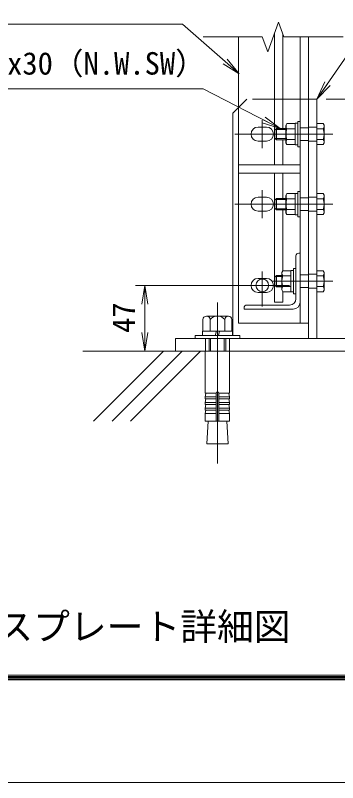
# Model space of a CAD drawing. Units: millimetres, scale not verified. Extents: x -4200 to 4200, y -2970 to 2970.
# Drawn here: x -2325 to -1635, y -2970 to -1327 of the extents above; entities that cross this region are included whole.
import ezdxf
from ezdxf.enums import TextEntityAlignment as Align

# ---------------------------------------------------------------- set-up
doc = ezdxf.new("R2010")
doc.units = ezdxf.units.MM
doc.header["$LTSCALE"] = 20
doc.linetypes.add('DASHED', pattern=[7.5, 6, -1.5])
doc.linetypes.add('USER1', pattern=[50.8, 31.75, -6.35, 6.35, -6.35])
for name, color, linetype, lineweight in [('0-0_D-STR1', 1, 'Continuous', 18), ('0-1_D-BMK', 2, 'USER1', 13), ('0-2_D-STR-DIM', 7, 'Continuous', 9), ('0-3_D-STR3', 3, 'Continuous', 13), ('0-4_D-STR-TXT', 7, 'Continuous', 9), ('0-5_0', 7, 'Continuous', 9), ('0-8_D-TTL', 7, 'Continuous', 9), ('0-9_D-BGD', 7, 'Continuous', 9), ('0-A_D-DCR-HCH', 7, 'Continuous', 9), ('0-C_vp-waku', 59, 'Continuous', 18)]:
    doc.layers.add(name, color=color, linetype=linetype, lineweight=lineweight)
doc.layers.add('0-6_D-TTL-TXT', color=7, linetype='Continuous')
doc.styles.add('ＭＳ ゴシック', font='')
doc.styles.get('ＭＳ ゴシック').set_extended_font_data('MS Gothic')

# ---------------------------------------------------------------- blocks, each defined once
blk = doc.blocks.new('_Open')
at = {"layer": '0-5_0'}
blk.add_line((-20, 3.33), (0, 0), dxfattribs=at)
blk.add_lwpolyline([(-20, -3.33), (0, 0), (-20, 0)], dxfattribs=at)

msp = doc.modelspace()

# ---------------------------------------------------------------- linework, layer by layer
at = {"layer": '0-0_D-STR1'}
for p, q in [((-1847.04, -1373.13), (-1847.04, -1986.12)), ((-1715.04, -1986.12), (-1715.04, -1373.13)), ((-1697.04, -1986.12), (-1697.04, -1373.13)), ((-1847.04, -1647.12), (-1715.04, -1647.12)), ((-1847.04, -1665.12), (-1715.04, -1665.12)), ((-1718.04, -1836.12), (-1715.04, -1836.12)), ((-1715.04, -1941.12), (-1715.04, -1836.12)), ((-1724.04, -1933.62), (-1724.04, -1842.12)), ((-1835.04, -1953.12), (-1835.04, -1956.12)), ((-1829.04, -1947.12), (-1737.54, -1947.12)), ((-1835.04, -1956.12), (-1730.04, -1956.12)), ((-1697.04, -1986.12), (-1847.04, -1986.12))]:
    msp.add_line(p, q, dxfattribs=at)
at = {"layer": '0-0_D-STR1', "linetype": 'DASHED'}
for p, q in [((-1715.04, -1567.62), (-1697.04, -1567.62)), ((-1715.04, -1594.62), (-1697.04, -1594.62)), ((-1715.04, -1717.62), (-1697.04, -1717.62)), ((-1715.04, -1744.62), (-1697.04, -1744.62)), ((-1715.04, -1882.62), (-1697.04, -1882.62)), ((-1715.04, -1909.62), (-1697.04, -1909.62))]:
    msp.add_line(p, q, dxfattribs=at)
at = {"layer": '0-0_D-STR1'}
msp.add_circle((-1796.04, -1905.12), 13.5, dxfattribs=at)
for centre, radius, start, end in [((-1718.04, -1842.12), 6, 90, 180), ((-1737.54, -1933.62), 13.5, 270, 0), ((-1829.04, -1953.12), 6, 90, 180), ((-1730.04, -1941.12), 15, 270, 0)]:
    msp.add_arc(centre, radius, start, end, dxfattribs=at)
at = {"layer": '0-1_D-BMK'}
for p, q in [((-1775.76, -1581.12), (-1644.54, -1581.12)), ((-1775.76, -1731.12), (-1644.54, -1731.12)), ((-1796.04, -1875.12), (-1796.04, -1935.12)), ((-1766.04, -1905.12), (-1826.04, -1905.12)), ((-1775.76, -1896.12), (-1644.54, -1896.12)), ((-1892.04, -1941.4), (-1892.04, -2286.39))]:
    msp.add_line(p, q, dxfattribs=at)
at = {"layer": '0-2_D-STR-DIM'}
for p, q in [((-1761.3, -1341.42), (-1784.39, -1404.85)), ((-1749.76, -1373.13), (-1761.3, -1341.42)), ((-1922.84, -1373.13), (-1795.93, -1373.13)), ((-1784.39, -1404.85), (-1795.93, -1373.13)), ((-1749.76, -1373.13), (-1622.84, -1373.13)), ((-1659.04, -1506.12), (-1307.05, -1506.12)), ((-1846.04, -1905.12), (-2067.54, -1905.12)), ((-2047.54, -1945.12), (-2047.54, -2006.12)), ((-1957.04, -2046.12), (-2067.54, -2046.12))]:
    msp.add_line(p, q, dxfattribs=at)
at = {"layer": '0-3_D-STR3'}
for p, q in [((-1770.14, -1647.12), (-1770.14, -1365.71)), ((-1752.14, -1569.12), (-1752.14, -1366.58)), ((-1697.04, -2019.12), (-1697.04, -1506.12)), ((-1679.04, -1506.12), (-1697.04, -1506.12)), ((-1679.04, -2019.12), (-1679.04, -1506.12)), ((-1847.04, -1524.12), (-1859.04, -1536.12)), ((-1859.04, -2012.22), (-1859.04, -1536.12)), ((-1725.84, -1558.61), (-1725.84, -1603.64)), ((-1719.84, -1608.12), (-1719.84, -1554.12)), ((-1679.04, -1558.61), (-1665.23, -1558.61)), ((-1663.14, -1562.22), (-1665.23, -1558.61)), ((-1765.44, -1569.12), (-1769.04, -1572.72)), ((-1769.04, -1589.52), (-1769.04, -1572.72)), ((-1745.34, -1571.37), (-1767.69, -1571.37)), ((-1765.44, -1593.12), (-1765.44, -1569.12)), ((-1745.34, -1569.12), (-1765.44, -1569.12)), ((-1745.34, -1562.37), (-1745.34, -1599.87)), ((-1725.84, -1569.86), (-1743.17, -1569.86)), ((-1679.04, -1569.86), (-1665.23, -1569.86)), ((-1663.14, -1562.22), (-1663.14, -1600.02)), ((-1765.44, -1593.12), (-1769.04, -1589.52)), ((-1745.34, -1590.87), (-1767.69, -1590.87)), ((-1745.34, -1593.12), (-1765.44, -1593.12)), ((-1752.14, -1647.12), (-1752.14, -1593.12)), ((-1725.84, -1592.38), (-1743.17, -1592.38)), ((-1679.04, -1592.38), (-1665.23, -1592.38)), ((-1715.04, -1608.12), (-1719.84, -1608.12)), ((-1679.04, -1603.64), (-1665.23, -1603.64)), ((-1663.14, -1600.02), (-1665.23, -1603.64)), ((-1752.14, -1719.12), (-1752.14, -1665.12)), ((-1725.84, -1708.61), (-1725.84, -1753.64)), ((-1719.84, -1758.12), (-1719.84, -1704.12)), ((-1679.04, -1708.61), (-1665.23, -1708.61)), ((-1663.14, -1712.22), (-1665.23, -1708.61)), ((-1765.44, -1719.12), (-1769.04, -1722.72)), ((-1769.04, -1739.52), (-1769.04, -1722.72)), ((-1745.34, -1721.37), (-1767.69, -1721.37)), ((-1765.44, -1743.12), (-1765.44, -1719.12)), ((-1745.34, -1719.12), (-1765.44, -1719.12)), ((-1745.34, -1712.37), (-1745.34, -1749.87)), ((-1725.84, -1719.86), (-1743.17, -1719.86)), ((-1679.04, -1719.86), (-1665.23, -1719.86)), ((-1663.14, -1712.22), (-1663.14, -1750.02)), ((-1765.44, -1743.12), (-1769.04, -1739.52)), ((-1745.34, -1740.87), (-1767.69, -1740.87)), ((-1745.34, -1743.12), (-1765.44, -1743.12)), ((-1752.14, -1873.61), (-1752.14, -1743.12)), ((-1725.84, -1742.38), (-1743.17, -1742.38)), ((-1715.04, -1758.12), (-1719.84, -1758.12)), ((-1679.04, -1742.38), (-1665.23, -1742.38)), ((-1679.04, -1753.64), (-1665.23, -1753.64)), ((-1663.14, -1750.02), (-1665.23, -1753.64)), ((-1728.84, -1923.12), (-1728.84, -1869.12)), ((-1765.44, -1884.12), (-1769.04, -1887.72)), ((-1769.04, -1904.52), (-1769.04, -1887.72)), ((-1754.34, -1886.37), (-1767.69, -1886.37)), ((-1765.44, -1908.12), (-1765.44, -1884.12)), ((-1754.34, -1884.12), (-1765.44, -1884.12)), ((-1754.34, -1877.37), (-1754.34, -1914.87)), ((-1734.84, -1884.86), (-1752.17, -1884.86)), ((-1734.84, -1873.61), (-1734.84, -1918.64)), ((-1679.04, -1873.61), (-1665.23, -1873.61)), ((-1679.04, -1884.86), (-1665.23, -1884.86)), ((-1663.14, -1877.22), (-1665.23, -1873.61)), ((-1663.14, -1877.22), (-1663.14, -1915.02)), ((-1765.44, -1908.12), (-1769.04, -1904.52)), ((-1754.34, -1905.87), (-1767.69, -1905.87)), ((-1754.34, -1908.12), (-1765.44, -1908.12)), ((-1734.84, -1907.38), (-1752.17, -1907.38)), ((-1752.14, -1941.12), (-1752.14, -1918.64)), ((-1679.04, -1907.38), (-1665.23, -1907.38)), ((-1679.04, -1918.64), (-1665.23, -1918.64)), ((-1663.14, -1915.02), (-1665.23, -1918.64)), ((-1724.04, -1923.12), (-1728.84, -1923.12)), ((-1866.09, -2046.12), (-1917.99, -2046.12))]:
    msp.add_line(p, q, dxfattribs=at)
at = {"layer": '0-3_D-STR3', "linetype": 'DASHED'}
for p, q in [((-1679.04, -1566.12), (-1697.04, -1566.12)), ((-1679.04, -1596.12), (-1697.04, -1596.12)), ((-1679.04, -1716.12), (-1697.04, -1716.12)), ((-1679.04, -1746.12), (-1697.04, -1746.12)), ((-1679.04, -1881.12), (-1697.04, -1881.12)), ((-1679.04, -1911.12), (-1697.04, -1911.12)), ((-1917.54, -2046.12), (-1917.54, -2019.12)), ((-1866.51, -2046.12), (-1866.51, -2019.12))]:
    msp.add_line(p, q, dxfattribs=at)
at = {"layer": '0-3_D-STR3', "lineweight": 18}
for p, q in [((-1915.43, -1970.82), (-1868.66, -1970.82)), ((-1874.04, -1970.82), (-1910.04, -1970.82)), ((-1923.22, -2003.22), (-1923.22, -1978.32)), ((-1907.63, -2003.22), (-1907.63, -1978.32)), ((-1876.46, -2003.22), (-1876.46, -1978.32)), ((-1860.87, -1978.32), (-1860.87, -2003.22)), ((-1924.29, -2003.22), (-1859.79, -2003.22)), ((-1924.29, -2012.22), (-1924.29, -2003.22)), ((-1860.87, -2003.22), (-1923.22, -2003.22)), ((-1896.54, -2012.22), (-1894.13, -2003.22)), ((-1887.54, -2003.22), (-1889.96, -2012.22)), ((-1859.79, -2003.22), (-1859.79, -2012.22)), ((-1940.04, -2019.12), (-1940.04, -2012.22)), ((-1940.04, -2012.22), (-1844.04, -2012.22)), ((-1844.04, -2019.12), (-1940.04, -2019.12)), ((-1859.79, -2012.22), (-1924.29, -2012.22)), ((-1910.05, -2046.12), (-1910.05, -2019.12)), ((-1906.81, -2046.12), (-1906.81, -2019.12)), ((-1877.29, -2046.12), (-1877.29, -2019.12)), ((-1874.05, -2019.12), (-1874.05, -2046.12)), ((-1844.04, -2012.22), (-1844.04, -2019.12)), ((-1917.99, -2046.12), (-1917.99, -2136.23)), ((-1866.09, -2046.12), (-1866.09, -2136.23)), ((-1895.04, -2136.23), (-1917.99, -2136.23)), ((-1917.99, -2143.73), (-1916.69, -2136.35)), ((-1917.99, -2143.73), (-1895.04, -2143.73)), ((-1917.99, -2143.73), (-1917.99, -2148.23)), ((-1917.99, -2148.23), (-1895.04, -2148.23)), ((-1917.99, -2155.73), (-1916.69, -2148.35)), ((-1895.04, -2136.23), (-1895.04, -2196.12)), ((-1889.04, -2136.23), (-1889.04, -2196.12)), ((-1889.04, -2136.23), (-1866.09, -2136.23)), ((-1866.09, -2143.73), (-1889.04, -2143.73)), ((-1866.09, -2148.23), (-1889.04, -2148.23)), ((-1866.09, -2143.73), (-1867.4, -2136.35)), ((-1866.09, -2155.73), (-1867.4, -2148.35)), ((-1866.09, -2143.73), (-1866.09, -2148.23)), ((-1917.99, -2155.73), (-1895.04, -2155.73)), ((-1917.99, -2155.73), (-1917.99, -2160.23)), ((-1917.99, -2160.23), (-1895.04, -2160.23)), ((-1917.99, -2167.73), (-1916.69, -2160.35)), ((-1917.99, -2167.73), (-1895.04, -2167.73)), ((-1917.99, -2167.73), (-1917.99, -2172.23)), ((-1866.09, -2155.73), (-1889.04, -2155.73)), ((-1866.09, -2160.23), (-1889.04, -2160.23)), ((-1866.09, -2167.73), (-1889.04, -2167.73)), ((-1866.09, -2167.73), (-1867.4, -2160.35)), ((-1866.09, -2155.73), (-1866.09, -2160.23)), ((-1866.09, -2167.73), (-1866.09, -2172.23)), ((-1917.99, -2172.23), (-1895.04, -2172.23)), ((-1917.99, -2179.62), (-1916.69, -2172.23)), ((-1917.99, -2179.62), (-1895.04, -2179.62)), ((-1917.99, -2179.62), (-1917.99, -2196.12)), ((-1866.09, -2172.23), (-1889.04, -2172.23)), ((-1866.09, -2179.62), (-1889.04, -2179.62)), ((-1866.09, -2179.62), (-1867.4, -2172.23)), ((-1866.09, -2179.62), (-1866.09, -2196.12)), ((-1866.09, -2196.12), (-1917.99, -2196.12)), ((-1912.04, -2196.12), (-1914.78, -2244.42)), ((-1872.05, -2196.12), (-1869.31, -2244.42)), ((-1914.78, -2244.42), (-1869.31, -2244.42))]:
    msp.add_line(p, q, dxfattribs=at)
at = {"layer": '0-3_D-STR3', "linetype": 'DASHED'}
msp.add_lwpolyline([(-1697.04, -1506.12), (-1829.04, -1506.12), (-1847.04, -1524.12)], dxfattribs=at)
at = {"layer": '0-3_D-STR3'}
for points in [[(-1725.84, -1558.61), (-1743.17, -1558.61), (-1745.34, -1562.37)], [(-1715.04, -1608.12), (-1715.04, -1554.12), (-1719.84, -1554.12)], [(-1725.84, -1603.64), (-1743.17, -1603.64), (-1745.34, -1599.87)], [(-1752.14, -1941.12), (-1770.14, -1941.12), (-1770.14, -1665.12)], [(-1725.84, -1708.61), (-1743.17, -1708.61), (-1745.34, -1712.37)], [(-1715.04, -1758.12), (-1715.04, -1704.12), (-1719.84, -1704.12)], [(-1725.84, -1753.64), (-1743.17, -1753.64), (-1745.34, -1749.87)], [(-1724.04, -1923.12), (-1724.04, -1869.12), (-1728.84, -1869.12)], [(-1734.84, -1873.61), (-1752.17, -1873.61), (-1754.34, -1877.37)], [(-1734.84, -1918.64), (-1752.17, -1918.64), (-1754.34, -1914.87)]]:
    msp.add_lwpolyline(points, dxfattribs=at)
for points in [[(-1725.84, -1604.22), (-1719.84, -1604.22), (-1719.84, -1558.02), (-1725.84, -1558.02)], [(-1725.84, -1754.22), (-1719.84, -1754.22), (-1719.84, -1708.02), (-1725.84, -1708.02)], [(-1734.84, -1919.22), (-1728.84, -1919.22), (-1728.84, -1873.02), (-1734.84, -1873.02)], [(-1442.04, -2046.12), (-1982.04, -2046.12), (-1982.04, -2019.12), (-1442.04, -2019.12)]]:
    msp.add_lwpolyline(points, close=True, dxfattribs=at)
for centre, radius, start, end in [((-1734.94, -1564.23), 9.97, 145.61585, 214.38416), ((-1673.46, -1564.23), 9.97, 325.61585, 34.38415), ((-1707.65, -1581.12), 37.26, 162.4121, 197.5879), ((-1700.75, -1581.12), 37.26, 342.4121, 17.5879), ((-1734.94, -1598.01), 9.97, 145.61586, 214.38414), ((-1673.46, -1598.01), 9.97, 325.61585, 34.38415), ((-1734.94, -1714.23), 9.97, 145.61585, 214.38416), ((-1673.46, -1714.23), 9.97, 325.61585, 34.38415), ((-1707.65, -1731.12), 37.26, 162.4121, 197.5879), ((-1700.75, -1731.12), 37.26, 342.4121, 17.5879), ((-1734.94, -1748.01), 9.97, 145.61586, 214.38414), ((-1673.46, -1748.01), 9.97, 325.61585, 34.38415), ((-1743.94, -1879.23), 9.97, 145.61585, 214.38416), ((-1716.65, -1896.12), 37.26, 162.4121, 197.5879), ((-1673.46, -1879.23), 9.97, 325.61585, 34.38415), ((-1700.75, -1896.12), 37.26, 342.4121, 17.5879), ((-1743.94, -1913.01), 9.97, 145.61586, 214.38414), ((-1673.46, -1913.01), 9.97, 325.61585, 34.38415)]:
    msp.add_arc(centre, radius, start, end, dxfattribs=at)
at = {"layer": '0-3_D-STR3', "lineweight": 18}
for centre, radius, start, end in [((-1915.43, -1978.62), 7.8, 2.20423, 177.79577), ((-1892.04, -1990.77), 19.95, 38.61324, 141.38676), ((-1868.66, -1978.62), 7.8, 2.20423, 177.79577), ((-1892.04, -2136.23), 3, 0, 180)]:
    msp.add_arc(centre, radius, start, end, dxfattribs=at)
at = {"layer": '0-4_D-STR-TXT'}
for points in [[(-908.89, -1330.22), (-1556.82, -1330.22), (-1677.9, -1504.48)], [(-2413.06, -1345.63), (-1966.57, -1345.63), (-1846.8, -1450.96)], [(-2482.04, -1484.16), (-1922.68, -1484.16), (-1759.27, -1568.21)]]:
    msp.add_lwpolyline(points, dxfattribs=at)
at = {"layer": '0-8_D-TTL', "color": 2, "lineweight": 18}
msp.add_lwpolyline([(-4200, 2970), (4200, 2970), (4200, -2970), (-4200, -2970)], close=True, dxfattribs=at)
at = {"layer": '0-8_D-TTL'}
for points in [[(-3930, 2750), (3930, 2750), (3930, -2750), (-3930, -2750)], [(-3927.5, 2747.5), (3927.5, 2747.5), (3927.5, -2747.5), (-3927.5, -2747.5)], [(-3925, 2745), (3925, 2745), (3925, -2745), (-3925, -2745)], [(-3922.5, 2742.5), (3922.5, 2742.5), (3922.5, -2742.5), (-3922.5, -2742.5)], [(-3920, 2740), (3920, 2740), (3920, -2740), (-3920, -2740)]]:
    msp.add_lwpolyline(points, close=True, dxfattribs=at)
at = {"layer": '0-9_D-BGD'}
msp.add_line((-1422.95, -2046.12), (-2180.39, -2046.12), dxfattribs=at)
at = {"layer": '0-A_D-DCR-HCH'}
for p, q in [((-2157.5, -2196.12), (-2007.5, -2046.12)), ((-2117.72, -2196.12), (-1967.73, -2046.12)), ((-2077.95, -2196.12), (-1927.95, -2046.12))]:
    msp.add_line(p, q, dxfattribs=at)
at = {"layer": '0-C_vp-waku'}
for p, q in [((-1796.04, -1551.12), (-1796.04, -1611.12)), ((-1805.04, -1566.12), (-1787.04, -1566.12)), ((-1737.54, -1581.12), (-1854.55, -1581.12)), ((-1805.04, -1596.12), (-1787.04, -1596.12)), ((-1796.04, -1701.12), (-1796.04, -1761.12)), ((-1805.04, -1716.12), (-1787.04, -1716.12)), ((-1737.54, -1731.12), (-1854.55, -1731.12)), ((-1805.04, -1746.12), (-1787.04, -1746.12)), ((-1737.54, -1905.12), (-1854.55, -1905.12)), ((-1805.04, -1890.12), (-1787.04, -1890.12)), ((-1796.04, -1890.12), (-1796.04, -1950.12)), ((-1805.04, -1920.12), (-1787.04, -1920.12))]:
    msp.add_line(p, q, dxfattribs=at)
for centre, start, end in [((-1805.04, -1581.12), 90, 270), ((-1787.04, -1581.12), 270, 90), ((-1805.04, -1731.12), 90, 270), ((-1787.04, -1731.12), 270, 90), ((-1805.04, -1905.12), 90, 270), ((-1787.04, -1905.12), 270, 90)]:
    msp.add_arc(centre, 15, start, end, dxfattribs=at)

# ---------------------------------------------------------------- block references
at = {"layer": '0-2_D-STR-DIM', "xscale": 2, "yscale": 2}
for p, rotation in [((-2047.54, -1905.12), 90), ((-2047.54, -2046.12), 270)]:
    msp.add_blockref('_Open', p, dxfattribs=dict(at, rotation=rotation))
at = {"layer": '0-4_D-STR-TXT', "xscale": 2, "yscale": 2}
for p, rotation in [((-1845.3, -1452.28), 318.67166), ((-1679.04, -1506.12), 235.2077), ((-1757.49, -1569.12), 332.78268)]:
    msp.add_blockref('_Open', p, dxfattribs=dict(at, rotation=rotation))

# ---------------------------------------------------------------- texts
at = {"layer": '0-2_D-STR-DIM', "style": 'ＭＳ ゴシック'}
msp.add_text('47', height=48.09, rotation=90, dxfattribs=at).set_placement((-2054.29, -2006.97), align=Align.BOTTOM_LEFT)
at = {"layer": '0-4_D-STR-TXT', "style": 'ＭＳ ゴシック'}
msp.add_text('3-M8x30（N.W.SW）', height=48.09, dxfattribs=at).set_placement((-2473.42, -1468.15), align=Align.BOTTOM_LEFT)
at = {"layer": '0-6_D-TTL-TXT', "style": 'ＭＳ ゴシック'}
msp.add_text('右端柱後付ベースプレート詳細図', height=57.77, dxfattribs=at).set_placement((-2917.26, -2681.9), align=Align.BOTTOM_LEFT)

doc.saveas('drawing.dxf')
